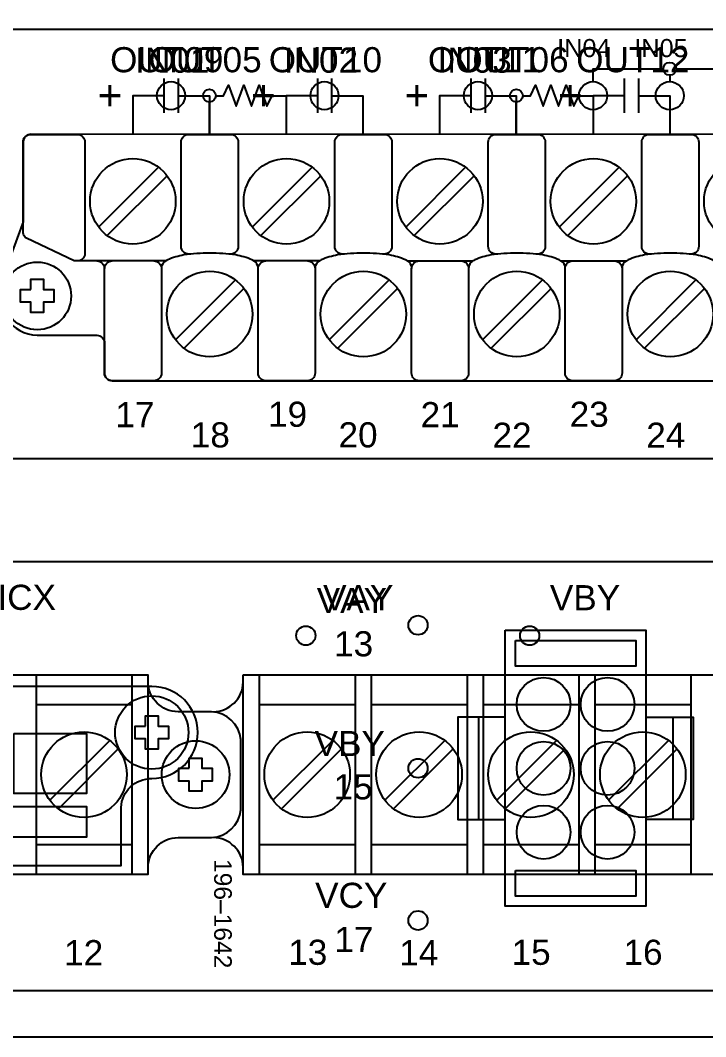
# Model space of a CAD drawing. Extents: x 1 to 47.7, y 0.3 to 34.2.
# Drawn here: x 32.934 to 35.614, y 8.595 to 12.571 of the extents above; entities that cross this region are included whole.
import ezdxf

# ---------------------------------------------------------------- set-up
doc = ezdxf.new("R2010")
doc.units = 0
doc.header["$MEASUREMENT"] = 0
for name, color, linetype in [('1_1__1__SCREW_TERMINAL', 7, 'CONTINUOUS'), ('1_2__2__CONNECTORIZED', 7, 'CONTINUOUS'), ('5_1__0__EMPTY', 7, 'CONTINUOUS'), ('5_2__2___8__OPTOISO_IND_LS', 7, 'CONTINUOUS'), ('5_3__7___8__OPTOISO_IND_LS', 7, 'CONTINUOUS'), ('5_4__4___24__OPTOISO_LS_IN', 7, 'CONTINUOUS'), ('5_5__D___24__OPTOISO_LS_IN', 7, 'CONTINUOUS'), ('5_6__8___8__OPTOISO_IND_LS', 7, 'CONTINUOUS'), ('6_0______DWG_', 7, 'CONTINUOUS')]:
    doc.layers.add(name, color=color, linetype=linetype)
doc.styles.add('ARIAL', font='arial.ttf')

msp = doc.modelspace()

# ---------------------------------------------------------------- linework, layer by layer
at = {"layer": '1_1__1__SCREW_TERMINAL'}
for points in [[(30.7453, 10.0103), (33.4328, 10.0103), (33.4328, 9.2303), (30.7453, 9.2303)], [(33.8054, 10.0103), (36.493, 10.0103), (36.493, 9.2303), (33.8054, 9.2303)], [(33.5943, 9.6451), (33.5943, 9.6854), (33.6442, 9.6854), (33.6442, 9.6451), (33.6843, 9.6451), (33.6843, 9.5951), (33.6442, 9.5951), (33.6442, 9.5552), (33.5943, 9.5552), (33.5943, 9.5951), (33.5541, 9.5951), (33.5541, 9.6451)]]:
    msp.add_lwpolyline(points, close=True, dxfattribs=at)
for points in [[(32.9953, 10.0103), (32.9953, 9.2303)], [(33.3703, 10.0103), (33.3703, 9.2303)], [(33.868, 10.0103), (33.868, 9.2303)], [(34.243, 10.0103), (34.243, 9.2303)], [(34.3055, 10.0103), (34.3055, 9.2303)], [(34.6805, 10.0103), (34.6805, 9.2303)], [(34.743, 10.0103), (34.743, 9.2303)], [(35.118, 10.0103), (35.118, 9.2303)], [(35.1805, 10.0103), (35.1805, 9.2303)], [(35.5555, 10.0103), (35.5555, 9.2303)], [(32.9953, 9.8952), (33.3703, 9.8952)], [(33.868, 9.8952), (34.243, 9.8952)], [(34.3055, 9.8952), (34.6805, 9.8952)], [(34.743, 9.8952), (35.118, 9.8952)], [(35.1805, 9.8952), (35.5555, 9.8952)], [(33.2833, 9.7543), (33.0491, 9.5201)], [(34.1559, 9.7543), (33.9217, 9.5201)], [(34.5934, 9.7543), (34.3593, 9.5201)], [(35.0308, 9.7543), (34.7966, 9.5201)], [(35.4683, 9.7543), (35.2342, 9.5201)], [(33.3167, 9.7208), (33.0825, 9.4867)], [(34.1893, 9.7208), (33.9552, 9.4867)], [(34.6269, 9.7208), (34.3927, 9.4867)], [(35.0642, 9.7208), (34.8301, 9.4867)], [(35.5018, 9.7208), (35.2676, 9.4867)], [(33.3703, 9.3454), (32.9953, 9.3454)], [(34.243, 9.3454), (33.868, 9.3454)], [(34.6805, 9.3454), (34.3055, 9.3454)], [(35.118, 9.3454), (34.743, 9.3454)], [(35.5555, 9.3454), (35.1805, 9.3454)]]:
    msp.add_lwpolyline(points, dxfattribs=at)
for points in [[(33.4331, 9.2584, -0.403969), (33.551, 9.3743), (33.6812, 9.3743, 0.374201), (33.7958, 9.4831), (33.7958, 9.7575, 0.374201), (33.6812, 9.8663), (33.551, 9.8663, -0.403969), (33.4331, 9.9822)], [(33.6874, 9.8663, 0.403969), (33.8054, 9.9822)], [(33.8054, 9.2584, 0.403969), (33.6874, 9.3743)]]:
    msp.add_lwpolyline(points, format="xyb", dxfattribs=at)
for centre, radius in [((34.0502, 10.1642), 0.0375), ((34.9252, 10.1642), 0.0375), ((33.1829, 9.6205), 0.1673), ((34.0555, 9.6205), 0.1673), ((34.4931, 9.6205), 0.1673), ((34.9304, 9.6205), 0.1673), ((35.368, 9.6205), 0.1673), ((33.6192, 9.6203), 0.1324)]:
    msp.add_circle(centre, radius, dxfattribs=at)
at = {"layer": '1_2__2__CONNECTORIZED'}
for points in [[(34.8301, 10.1853), (35.3799, 10.1853), (35.3799, 9.1053), (34.8301, 9.1053)], [(34.87, 10.1452), (35.34, 10.1452), (35.34, 10.0453), (34.87, 10.0453)], [(33.4229, 9.8105), (33.4229, 9.8504), (33.4729, 9.8504), (33.4729, 9.8105), (33.513, 9.8105), (33.513, 9.7602), (33.4729, 9.7602), (33.4729, 9.7202), (33.4229, 9.7202), (33.4229, 9.7602), (33.3828, 9.7602), (33.3828, 9.8105), (33.4229, 9.8105)], [(32.9079, 9.7818), (33.1929, 9.7818), (33.1929, 9.5468), (32.9079, 9.5468)], [(32.5729, 9.4952), (33.1929, 9.4952), (33.1929, 9.3752), (32.5729, 9.3752)], [(34.87, 9.2453), (35.34, 9.2453), (35.34, 9.1452), (34.87, 9.1452)]]:
    msp.add_lwpolyline(points, close=True, dxfattribs=at)
msp.add_lwpolyline([(30.738, 9.6253, 1), (30.738, 9.2653), (33.328, 9.2651), (33.328, 9.4914, -0.405199), (33.4479, 9.6053, 0.999995), (33.4479, 9.9654), (30.858, 9.9652), (30.858, 9.7392, -0.399232)], format="xyb", close=True, dxfattribs=at)
for points in [[(34.8301, 9.8453), (34.6451, 9.8453), (34.6451, 9.4453), (34.8301, 9.4453)], [(34.725, 9.8453), (34.725, 9.4453)], [(35.3799, 9.8453), (35.5649, 9.8453), (35.5649, 9.4453), (35.3799, 9.4453)], [(35.485, 9.8453), (35.485, 9.4453)]]:
    msp.add_lwpolyline(points, dxfattribs=at)
for centre, radius in [((34.489, 10.2049), 0.0375), ((34.9799, 9.8952), 0.1051), ((35.2299, 9.8952), 0.1051), ((33.4479, 9.7853), 0.1433), ((34.9799, 9.6451), 0.1051), ((35.2299, 9.6451), 0.1051), ((34.489, 9.6453), 0.0375), ((34.9799, 9.3952), 0.1051), ((35.2299, 9.3952), 0.1051), ((34.489, 9.0498), 0.0375)]:
    msp.add_circle(centre, radius, dxfattribs=at)
at = {"layer": '5_1__0__EMPTY'}
msp.add_lwpolyline([(37.9565, 12.1253), (32.9754, 12.1254, 0.414215), (32.9454, 12.0954), (32.9455, 11.7825), (32.8546, 11.5377, 0.47859), (32.9996, 11.3392), (33.233, 11.3392, -0.414214), (33.263, 11.3092), (33.263, 11.1912, 0.414213), (33.293, 11.1612), (38.2748, 11.1611, 0.414214), (38.3048, 11.1911), (38.3048, 11.5042), (38.3957, 11.7489, 0.480048), (38.2507, 11.9471), (38.0165, 11.9471, -0.414214), (37.9865, 11.9771), (37.9865, 12.0953, 0.414212), (37.9565, 12.1253), (37.9565, 12.1253)], format="xyb", dxfattribs=at)
msp.add_lwpolyline([(32.975, 11.5181), (32.975, 11.5584), (33.025, 11.5584), (33.025, 11.5181), (33.0651, 11.5181), (33.0651, 11.4681), (33.025, 11.4681), (33.025, 11.4282), (32.975, 11.4282), (32.975, 11.4681), (32.9349, 11.4681), (32.9349, 11.5181)], close=True, dxfattribs=at)
msp.add_circle((33, 11.4933), 0.1324, dxfattribs=at)
at = {"layer": '5_2__2___8__OPTOISO_IND_LS'}
for points in [[(33.4953, 12.344), (33.4953, 12.209)], [(33.551, 12.344), (33.551, 12.209)], [(34.0953, 12.344), (34.0953, 12.209)], [(34.151, 12.344), (34.151, 12.209)], [(34.6953, 12.344), (34.6953, 12.209)], [(34.751, 12.344), (34.751, 12.209)], [(35.2953, 12.344), (35.2953, 12.209)], [(35.351, 12.344), (35.351, 12.209)], [(33.4953, 12.2765), (33.3732, 12.2765), (33.3732, 12.1253)], [(33.551, 12.2765), (33.6732, 12.2765), (33.6732, 12.1253)], [(34.0953, 12.2765), (33.9732, 12.2765), (33.9732, 12.1253)], [(34.151, 12.2765), (34.2732, 12.2765), (34.2732, 12.1253)], [(34.6953, 12.2765), (34.5732, 12.2765), (34.5732, 12.1253)], [(34.751, 12.2765), (34.8732, 12.2765), (34.8732, 12.1253)], [(35.2953, 12.2765), (35.1732, 12.2765), (35.1732, 12.1253)], [(35.351, 12.2765), (35.4732, 12.2765), (35.4732, 12.1253)], [(33.4741, 11.997), (33.2399, 11.7628)], [(34.0749, 11.997), (33.8407, 11.7628)], [(34.6749, 11.997), (34.4407, 11.7628)], [(35.2749, 11.997), (35.0407, 11.7628)], [(33.5075, 11.9635), (33.2733, 11.7294)], [(34.1083, 11.9635), (33.8741, 11.7294)], [(34.7083, 11.9635), (34.4741, 11.7294)], [(35.3083, 11.9635), (35.0741, 11.7294)], [(34.1031, 11.6299), (33.8472, 11.6299)], [(34.448, 11.6299), (34.7031, 11.6299)], [(35.048, 11.6299), (35.3031, 11.6299)], [(33.7747, 11.556), (33.5406, 11.3218)], [(34.3755, 11.556), (34.1413, 11.3218)], [(34.9755, 11.556), (34.7413, 11.3218)], [(35.5755, 11.556), (35.3413, 11.3218)], [(33.8082, 11.5225), (33.574, 11.2884)], [(34.4089, 11.5225), (34.1747, 11.2884)], [(35.0089, 11.5225), (34.7748, 11.2884)], [(35.6089, 11.5225), (35.3748, 11.2884)]]:
    msp.add_lwpolyline(points, dxfattribs=at)
for points in [[(33.263, 11.1912, 0.414213), (33.293, 11.1612), (38.2748, 11.1611, 0.414214), (38.3048, 11.1911), (38.3048, 11.5042), (38.3957, 11.7489, 0.480048), (38.2507, 11.9471), (38.0165, 11.9471, -0.414214), (37.9865, 11.9771), (37.9865, 12.0953, 0.414212), (37.9565, 12.1253), (37.9565, 12.1253), (32.9754, 12.1254, 0.414215), (32.9454, 12.0954), (32.9455, 11.7825), (32.8546, 11.5377, 0.47859), (32.9996, 11.3392), (33.233, 11.3392, -0.414214), (33.263, 11.3092)], [(33.5023, 11.6299), (33.1442, 11.6299), (32.9583, 11.7197, -0.241986), (32.9454, 11.7396), (32.9454, 12.0953, -0.422157), (32.9721, 12.1252), (33.1564, 12.1253, -0.414214), (33.1864, 12.0953), (33.1864, 11.6582, -0.390527), (33.1564, 11.6299)], [(33.6007, 11.6566), (33.5928, 11.6566, -0.414214), (33.5628, 11.6866), (33.5628, 12.0953, -0.414214), (33.5928, 12.1253), (33.7557, 12.1253, -0.414214), (33.7857, 12.0953), (33.7857, 11.6866, -0.414214), (33.7557, 11.6566), (33.7488, 11.6566)], [(34.2015, 11.6566), (34.1936, 11.6566, -0.414214), (34.1636, 11.6866), (34.1636, 12.0953, -0.414214), (34.1936, 12.1253), (34.3564, 12.1253, -0.414214), (34.3864, 12.0953), (34.3864, 11.6866, -0.414214), (34.3564, 11.6566), (34.3496, 11.6566)], [(34.8015, 11.6566), (34.7936, 11.6566, -0.414214), (34.7636, 11.6866), (34.7636, 12.0953, -0.414214), (34.7936, 12.1253), (34.9564, 12.1253, -0.414214), (34.9864, 12.0953), (34.9864, 11.6866, -0.414214), (34.9564, 11.6566), (34.9496, 11.6566)], [(35.4015, 11.6566), (35.3936, 11.6566, -0.414214), (35.3636, 11.6866), (35.3636, 12.0953, -0.414214), (35.3936, 12.1253), (35.5564, 12.1253, -0.414214), (35.5864, 12.0953), (35.5864, 11.6866, -0.414214), (35.5564, 11.6566), (35.5496, 11.6566)], [(33.8637, 11.5999, 0.191033), (33.8552, 11.6238, 0.081668), (33.8396, 11.634, 0.0591), (33.7759, 11.6533, 0.034646), (33.6744, 11.6604, 0.03436), (33.5737, 11.6533, 0.0591), (33.51, 11.634, 0.081668), (33.4943, 11.6238, 0.191033), (33.4858, 11.5999)], [(34.4645, 11.5999, 0.191033), (34.456, 11.6238, 0.081668), (34.4403, 11.634, 0.0591), (34.3766, 11.6533, 0.034646), (34.2751, 11.6604, 0.03436), (34.1744, 11.6533, 0.0591), (34.1107, 11.634, 0.081668), (34.0951, 11.6238, 0.191033), (34.0866, 11.5999)], [(35.0645, 11.5999, 0.191033), (35.056, 11.6238, 0.081668), (35.0404, 11.634, 0.0591), (34.9766, 11.6533, 0.034646), (34.8751, 11.6604, 0.03436), (34.7744, 11.6533, 0.0591), (34.7107, 11.634, 0.081668), (34.6951, 11.6238, 0.191033), (34.6866, 11.5999)], [(35.6645, 11.5999, 0.191033), (35.656, 11.6238, 0.081668), (35.6404, 11.634, 0.0591), (35.5767, 11.6533, 0.034646), (35.4751, 11.6604, 0.03436), (35.3744, 11.6533, 0.0591), (35.3107, 11.634, 0.081668), (35.2951, 11.6238, 0.191033), (35.2866, 11.5999)], [(33.233, 11.6299, -0.414214), (33.263, 11.5999)], [(33.4558, 11.6299, -0.414214), (33.4858, 11.5999), (33.4858, 11.1912, -0.414214), (33.4558, 11.1612), (33.293, 11.1612, -0.414214), (33.263, 11.1912), (33.263, 11.5999, -0.414214), (33.293, 11.6299)], [(34.0566, 11.6299, -0.414214), (34.0866, 11.5999), (34.0866, 11.1912, -0.414214), (34.0566, 11.1612), (33.8937, 11.1612, -0.414214), (33.8637, 11.1912), (33.8637, 11.5999, -0.414214), (33.8937, 11.6299)], [(34.6566, 11.6299, -0.414214), (34.6866, 11.5999), (34.6866, 11.1912, -0.414214), (34.6566, 11.1612), (34.4937, 11.1612, -0.414214), (34.4637, 11.1912), (34.4637, 11.5999, -0.414214), (34.4937, 11.6299)], [(35.2566, 11.6299, -0.414214), (35.2866, 11.5999), (35.2866, 11.1912, -0.414214), (35.2566, 11.1612), (35.0937, 11.1612, -0.414214), (35.0637, 11.1912), (35.0637, 11.5999, -0.414214), (35.0937, 11.6299)]]:
    msp.add_lwpolyline(points, format="xyb", dxfattribs=at)
msp.add_lwpolyline([(32.975, 11.5181), (32.975, 11.5584), (33.025, 11.5584), (33.025, 11.5181), (33.0651, 11.5181), (33.0651, 11.4681), (33.025, 11.4681), (33.025, 11.4282), (32.975, 11.4282), (32.975, 11.4681), (32.9349, 11.4681), (32.9349, 11.5181)], close=True, dxfattribs=at)
for centre, radius in [((33.3737, 11.8632), 0.1673), ((33.9745, 11.8632), 0.1673), ((34.5745, 11.8632), 0.1673), ((35.1745, 11.8632), 0.1673), ((35.7745, 11.8632), 0.1673), ((33, 11.4933), 0.1324), ((33.6744, 11.4222), 0.1673), ((34.2751, 11.4222), 0.1673), ((34.8751, 11.4222), 0.1673), ((35.4751, 11.4222), 0.1673)]:
    msp.add_circle(centre, radius, dxfattribs=at)
at = {"layer": '5_3__7___8__OPTOISO_IND_LS'}
for points in [[(33.4953, 12.344), (33.4953, 12.209)], [(33.551, 12.344), (33.551, 12.209)], [(34.0953, 12.344), (34.0953, 12.209)], [(34.151, 12.344), (34.151, 12.209)], [(34.6953, 12.344), (34.6953, 12.209)], [(34.751, 12.344), (34.751, 12.209)], [(35.2953, 12.344), (35.2953, 12.209)], [(35.351, 12.344), (35.351, 12.209)], [(33.4953, 12.2765), (33.3732, 12.2765), (33.3732, 12.1253)], [(33.551, 12.2765), (33.6732, 12.2765), (33.6732, 12.1253)], [(34.0953, 12.2765), (33.9732, 12.2765), (33.9732, 12.1253)], [(34.151, 12.2765), (34.2732, 12.2765), (34.2732, 12.1253)], [(34.6953, 12.2765), (34.5732, 12.2765), (34.5732, 12.1253)], [(34.751, 12.2765), (34.8732, 12.2765), (34.8732, 12.1253)], [(35.2953, 12.2765), (35.1732, 12.2765), (35.1732, 12.1253)], [(35.351, 12.2765), (35.4732, 12.2765), (35.4732, 12.1253)], [(33.4741, 11.997), (33.2399, 11.7628)], [(34.0749, 11.997), (33.8407, 11.7628)], [(34.6749, 11.997), (34.4407, 11.7628)], [(35.2749, 11.997), (35.0407, 11.7628)], [(33.5075, 11.9635), (33.2733, 11.7294)], [(34.1083, 11.9635), (33.8741, 11.7294)], [(34.7083, 11.9635), (34.4741, 11.7294)], [(35.3083, 11.9635), (35.0741, 11.7294)], [(34.1031, 11.6299), (33.8472, 11.6299)], [(34.448, 11.6299), (34.7031, 11.6299)], [(35.048, 11.6299), (35.3031, 11.6299)], [(33.7747, 11.556), (33.5406, 11.3218)], [(34.3755, 11.556), (34.1413, 11.3218)], [(34.9755, 11.556), (34.7413, 11.3218)], [(35.5755, 11.556), (35.3413, 11.3218)], [(33.8082, 11.5225), (33.574, 11.2884)], [(34.4089, 11.5225), (34.1747, 11.2884)], [(35.0089, 11.5225), (34.7748, 11.2884)], [(35.6089, 11.5225), (35.3748, 11.2884)]]:
    msp.add_lwpolyline(points, dxfattribs=at)
for points in [[(33.263, 11.1912, 0.414213), (33.293, 11.1612), (38.2748, 11.1611, 0.414214), (38.3048, 11.1911), (38.3048, 11.5042), (38.3957, 11.7489, 0.480048), (38.2507, 11.9471), (38.0165, 11.9471, -0.414214), (37.9865, 11.9771), (37.9865, 12.0953, 0.414212), (37.9565, 12.1253), (37.9565, 12.1253), (32.9754, 12.1254, 0.414215), (32.9454, 12.0954), (32.9455, 11.7825), (32.8546, 11.5377, 0.47859), (32.9996, 11.3392), (33.233, 11.3392, -0.414214), (33.263, 11.3092)], [(33.5023, 11.6299), (33.1442, 11.6299), (32.9583, 11.7197, -0.241986), (32.9454, 11.7396), (32.9454, 12.0953, -0.422157), (32.9721, 12.1252), (33.1564, 12.1253, -0.414214), (33.1864, 12.0953), (33.1864, 11.6582, -0.390527), (33.1564, 11.6299)], [(33.6007, 11.6566), (33.5928, 11.6566, -0.414214), (33.5628, 11.6866), (33.5628, 12.0953, -0.414214), (33.5928, 12.1253), (33.7557, 12.1253, -0.414214), (33.7857, 12.0953), (33.7857, 11.6866, -0.414214), (33.7557, 11.6566), (33.7488, 11.6566)], [(34.2015, 11.6566), (34.1936, 11.6566, -0.414214), (34.1636, 11.6866), (34.1636, 12.0953, -0.414214), (34.1936, 12.1253), (34.3564, 12.1253, -0.414214), (34.3864, 12.0953), (34.3864, 11.6866, -0.414214), (34.3564, 11.6566), (34.3496, 11.6566)], [(34.8015, 11.6566), (34.7936, 11.6566, -0.414214), (34.7636, 11.6866), (34.7636, 12.0953, -0.414214), (34.7936, 12.1253), (34.9564, 12.1253, -0.414214), (34.9864, 12.0953), (34.9864, 11.6866, -0.414214), (34.9564, 11.6566), (34.9496, 11.6566)], [(35.4015, 11.6566), (35.3936, 11.6566, -0.414214), (35.3636, 11.6866), (35.3636, 12.0953, -0.414214), (35.3936, 12.1253), (35.5564, 12.1253, -0.414214), (35.5864, 12.0953), (35.5864, 11.6866, -0.414214), (35.5564, 11.6566), (35.5496, 11.6566)], [(33.8637, 11.5999, 0.191033), (33.8552, 11.6238, 0.081668), (33.8396, 11.634, 0.0591), (33.7759, 11.6533, 0.034646), (33.6744, 11.6604, 0.03436), (33.5737, 11.6533, 0.0591), (33.51, 11.634, 0.081668), (33.4943, 11.6238, 0.191033), (33.4858, 11.5999)], [(34.4645, 11.5999, 0.191033), (34.456, 11.6238, 0.081668), (34.4403, 11.634, 0.0591), (34.3766, 11.6533, 0.034646), (34.2751, 11.6604, 0.03436), (34.1744, 11.6533, 0.0591), (34.1107, 11.634, 0.081668), (34.0951, 11.6238, 0.191033), (34.0866, 11.5999)], [(35.0645, 11.5999, 0.191033), (35.056, 11.6238, 0.081668), (35.0404, 11.634, 0.0591), (34.9766, 11.6533, 0.034646), (34.8751, 11.6604, 0.03436), (34.7744, 11.6533, 0.0591), (34.7107, 11.634, 0.081668), (34.6951, 11.6238, 0.191033), (34.6866, 11.5999)], [(35.6645, 11.5999, 0.191033), (35.656, 11.6238, 0.081668), (35.6404, 11.634, 0.0591), (35.5767, 11.6533, 0.034646), (35.4751, 11.6604, 0.03436), (35.3744, 11.6533, 0.0591), (35.3107, 11.634, 0.081668), (35.2951, 11.6238, 0.191033), (35.2866, 11.5999)], [(33.233, 11.6299, -0.414214), (33.263, 11.5999)], [(33.4558, 11.6299, -0.414214), (33.4858, 11.5999), (33.4858, 11.1912, -0.414214), (33.4558, 11.1612), (33.293, 11.1612, -0.414214), (33.263, 11.1912), (33.263, 11.5999, -0.414214), (33.293, 11.6299)], [(34.0566, 11.6299, -0.414214), (34.0866, 11.5999), (34.0866, 11.1912, -0.414214), (34.0566, 11.1612), (33.8937, 11.1612, -0.414214), (33.8637, 11.1912), (33.8637, 11.5999, -0.414214), (33.8937, 11.6299)], [(34.6566, 11.6299, -0.414214), (34.6866, 11.5999), (34.6866, 11.1912, -0.414214), (34.6566, 11.1612), (34.4937, 11.1612, -0.414214), (34.4637, 11.1912), (34.4637, 11.5999, -0.414214), (34.4937, 11.6299)], [(35.2566, 11.6299, -0.414214), (35.2866, 11.5999), (35.2866, 11.1912, -0.414214), (35.2566, 11.1612), (35.0937, 11.1612, -0.414214), (35.0637, 11.1912), (35.0637, 11.5999, -0.414214), (35.0937, 11.6299)]]:
    msp.add_lwpolyline(points, format="xyb", dxfattribs=at)
msp.add_lwpolyline([(32.975, 11.5181), (32.975, 11.5584), (33.025, 11.5584), (33.025, 11.5181), (33.0651, 11.5181), (33.0651, 11.4681), (33.025, 11.4681), (33.025, 11.4282), (32.975, 11.4282), (32.975, 11.4681), (32.9349, 11.4681), (32.9349, 11.5181)], close=True, dxfattribs=at)
for centre, radius in [((33.3737, 11.8632), 0.1673), ((33.9745, 11.8632), 0.1673), ((34.5745, 11.8632), 0.1673), ((35.1745, 11.8632), 0.1673), ((35.7745, 11.8632), 0.1673), ((33, 11.4933), 0.1324), ((33.6744, 11.4222), 0.1673), ((34.2751, 11.4222), 0.1673), ((34.8751, 11.4222), 0.1673), ((35.4751, 11.4222), 0.1673)]:
    msp.add_circle(centre, radius, dxfattribs=at)
at = {"layer": '5_4__4___24__OPTOISO_LS_IN'}
for points in [[(35.1732, 12.3315), (35.1732, 12.3815), (35.4482, 12.3815)], [(35.4982, 12.3815), (35.7482, 12.3815)], [(35.4732, 12.3565), (35.4732, 12.3315)], [(33.4681, 12.2765), (33.3732, 12.2765), (33.3732, 12.1253)], [(33.5781, 12.2765), (33.6732, 12.2765), (33.6732, 12.1253)], [(34.0681, 12.2765), (33.9732, 12.2765), (33.9732, 12.1253)], [(34.1781, 12.2765), (34.2732, 12.2765), (34.2732, 12.1253)], [(34.6681, 12.2765), (34.5732, 12.2765), (34.5732, 12.1253)], [(34.7781, 12.2765), (34.8732, 12.2765), (34.8732, 12.1253)], [(35.1732, 12.2215), (35.1732, 12.1253)], [(35.4732, 12.2215), (35.4732, 12.1253)], [(33.4741, 11.997), (33.2399, 11.7628)], [(34.0749, 11.997), (33.8407, 11.7628)], [(34.6749, 11.997), (34.4407, 11.7628)], [(35.2749, 11.997), (35.0407, 11.7628)], [(33.5075, 11.9635), (33.2733, 11.7294)], [(34.1083, 11.9635), (33.8741, 11.7294)], [(34.7083, 11.9635), (34.4741, 11.7294)], [(35.3083, 11.9635), (35.0741, 11.7294)], [(34.1031, 11.6299), (33.8472, 11.6299)], [(34.448, 11.6299), (34.7031, 11.6299)], [(35.048, 11.6299), (35.3031, 11.6299)], [(33.7747, 11.556), (33.5406, 11.3218)], [(34.3755, 11.556), (34.1413, 11.3218)], [(34.9755, 11.556), (34.7413, 11.3218)], [(35.5755, 11.556), (35.3413, 11.3218)], [(33.8082, 11.5225), (33.574, 11.2884)], [(34.4089, 11.5225), (34.1747, 11.2884)], [(35.0089, 11.5225), (34.7748, 11.2884)], [(35.6089, 11.5225), (35.3748, 11.2884)]]:
    msp.add_lwpolyline(points, dxfattribs=at)
for points in [[(33.263, 11.1912, 0.414213), (33.293, 11.1612), (38.2748, 11.1611, 0.414214), (38.3048, 11.1911), (38.3048, 11.5042), (38.3957, 11.7489, 0.480048), (38.2507, 11.9471), (38.0165, 11.9471, -0.414214), (37.9865, 11.9771), (37.9865, 12.0953, 0.414212), (37.9565, 12.1253), (37.9565, 12.1253), (32.9754, 12.1254, 0.414215), (32.9454, 12.0954), (32.9455, 11.7825), (32.8546, 11.5377, 0.47859), (32.9996, 11.3392), (33.233, 11.3392, -0.414214), (33.263, 11.3092)], [(33.5023, 11.6299), (33.1442, 11.6299), (32.9583, 11.7197, -0.241986), (32.9454, 11.7396), (32.9454, 12.0953, -0.422157), (32.9721, 12.1252), (33.1564, 12.1253, -0.414214), (33.1864, 12.0953), (33.1864, 11.6582, -0.390527), (33.1564, 11.6299)], [(33.6007, 11.6566), (33.5928, 11.6566, -0.414214), (33.5628, 11.6866), (33.5628, 12.0953, -0.414214), (33.5928, 12.1253), (33.7557, 12.1253, -0.414214), (33.7857, 12.0953), (33.7857, 11.6866, -0.414214), (33.7557, 11.6566), (33.7488, 11.6566)], [(34.2015, 11.6566), (34.1936, 11.6566, -0.414214), (34.1636, 11.6866), (34.1636, 12.0953, -0.414214), (34.1936, 12.1253), (34.3564, 12.1253, -0.414214), (34.3864, 12.0953), (34.3864, 11.6866, -0.414214), (34.3564, 11.6566), (34.3496, 11.6566)], [(34.8015, 11.6566), (34.7936, 11.6566, -0.414214), (34.7636, 11.6866), (34.7636, 12.0953, -0.414214), (34.7936, 12.1253), (34.9564, 12.1253, -0.414214), (34.9864, 12.0953), (34.9864, 11.6866, -0.414214), (34.9564, 11.6566), (34.9496, 11.6566)], [(35.4015, 11.6566), (35.3936, 11.6566, -0.414214), (35.3636, 11.6866), (35.3636, 12.0953, -0.414214), (35.3936, 12.1253), (35.5564, 12.1253, -0.414214), (35.5864, 12.0953), (35.5864, 11.6866, -0.414214), (35.5564, 11.6566), (35.5496, 11.6566)], [(33.8637, 11.5999, 0.191033), (33.8552, 11.6238, 0.081668), (33.8396, 11.634, 0.0591), (33.7759, 11.6533, 0.034646), (33.6744, 11.6604, 0.03436), (33.5737, 11.6533, 0.0591), (33.51, 11.634, 0.081668), (33.4943, 11.6238, 0.191033), (33.4858, 11.5999)], [(34.4645, 11.5999, 0.191033), (34.456, 11.6238, 0.081668), (34.4403, 11.634, 0.0591), (34.3766, 11.6533, 0.034646), (34.2751, 11.6604, 0.03436), (34.1744, 11.6533, 0.0591), (34.1107, 11.634, 0.081668), (34.0951, 11.6238, 0.191033), (34.0866, 11.5999)], [(35.0645, 11.5999, 0.191033), (35.056, 11.6238, 0.081668), (35.0404, 11.634, 0.0591), (34.9766, 11.6533, 0.034646), (34.8751, 11.6604, 0.03436), (34.7744, 11.6533, 0.0591), (34.7107, 11.634, 0.081668), (34.6951, 11.6238, 0.191033), (34.6866, 11.5999)], [(35.6645, 11.5999, 0.191033), (35.656, 11.6238, 0.081668), (35.6404, 11.634, 0.0591), (35.5767, 11.6533, 0.034646), (35.4751, 11.6604, 0.03436), (35.3744, 11.6533, 0.0591), (35.3107, 11.634, 0.081668), (35.2951, 11.6238, 0.191033), (35.2866, 11.5999)], [(33.233, 11.6299, -0.414214), (33.263, 11.5999)], [(33.4558, 11.6299, -0.414214), (33.4858, 11.5999), (33.4858, 11.1912, -0.414214), (33.4558, 11.1612), (33.293, 11.1612, -0.414214), (33.263, 11.1912), (33.263, 11.5999, -0.414214), (33.293, 11.6299)], [(34.0566, 11.6299, -0.414214), (34.0866, 11.5999), (34.0866, 11.1912, -0.414214), (34.0566, 11.1612), (33.8937, 11.1612, -0.414214), (33.8637, 11.1912), (33.8637, 11.5999, -0.414214), (33.8937, 11.6299)], [(34.6566, 11.6299, -0.414214), (34.6866, 11.5999), (34.6866, 11.1912, -0.414214), (34.6566, 11.1612), (34.4937, 11.1612, -0.414214), (34.4637, 11.1912), (34.4637, 11.5999, -0.414214), (34.4937, 11.6299)], [(35.2566, 11.6299, -0.414214), (35.2866, 11.5999), (35.2866, 11.1912, -0.414214), (35.2566, 11.1612), (35.0937, 11.1612, -0.414214), (35.0637, 11.1912), (35.0637, 11.5999, -0.414214), (35.0937, 11.6299)]]:
    msp.add_lwpolyline(points, format="xyb", dxfattribs=at)
msp.add_lwpolyline([(32.975, 11.5181), (32.975, 11.5584), (33.025, 11.5584), (33.025, 11.5181), (33.0651, 11.5181), (33.0651, 11.4681), (33.025, 11.4681), (33.025, 11.4282), (32.975, 11.4282), (32.975, 11.4681), (32.9349, 11.4681), (32.9349, 11.5181)], close=True, dxfattribs=at)
for centre, radius in [((35.4732, 12.3815), 0.025), ((33.5231, 12.2765), 0.055), ((34.1231, 12.2765), 0.055), ((34.7231, 12.2765), 0.055), ((35.1732, 12.2765), 0.055), ((35.4732, 12.2765), 0.055), ((33.3737, 11.8632), 0.1673), ((33.9745, 11.8632), 0.1673), ((34.5745, 11.8632), 0.1673), ((35.1745, 11.8632), 0.1673), ((35.7745, 11.8632), 0.1673), ((33, 11.4933), 0.1324), ((33.6744, 11.4222), 0.1673), ((34.2751, 11.4222), 0.1673), ((34.8751, 11.4222), 0.1673), ((35.4751, 11.4222), 0.1673)]:
    msp.add_circle(centre, radius, dxfattribs=at)
at = {"layer": '5_5__D___24__OPTOISO_LS_IN'}
for points in [[(35.1732, 12.3315), (35.1732, 12.3815), (35.4482, 12.3815)], [(35.4982, 12.3815), (35.7482, 12.3815)], [(35.4732, 12.3565), (35.4732, 12.3315)], [(33.4681, 12.2765), (33.3732, 12.2765), (33.3732, 12.1253)], [(33.5781, 12.2765), (33.6732, 12.2765), (33.6732, 12.1253)], [(34.0681, 12.2765), (33.9732, 12.2765), (33.9732, 12.1253)], [(34.1781, 12.2765), (34.2732, 12.2765), (34.2732, 12.1253)], [(34.6681, 12.2765), (34.5732, 12.2765), (34.5732, 12.1253)], [(34.7781, 12.2765), (34.8732, 12.2765), (34.8732, 12.1253)], [(35.1732, 12.2215), (35.1732, 12.1253)], [(35.4732, 12.2215), (35.4732, 12.1253)], [(33.4741, 11.997), (33.2399, 11.7628)], [(34.0749, 11.997), (33.8407, 11.7628)], [(34.6749, 11.997), (34.4407, 11.7628)], [(35.2749, 11.997), (35.0407, 11.7628)], [(33.5075, 11.9635), (33.2733, 11.7294)], [(34.1083, 11.9635), (33.8741, 11.7294)], [(34.7083, 11.9635), (34.4741, 11.7294)], [(35.3083, 11.9635), (35.0741, 11.7294)], [(34.1031, 11.6299), (33.8472, 11.6299)], [(34.448, 11.6299), (34.7031, 11.6299)], [(35.048, 11.6299), (35.3031, 11.6299)], [(33.7747, 11.556), (33.5406, 11.3218)], [(34.3755, 11.556), (34.1413, 11.3218)], [(34.9755, 11.556), (34.7413, 11.3218)], [(35.5755, 11.556), (35.3413, 11.3218)], [(33.8082, 11.5225), (33.574, 11.2884)], [(34.4089, 11.5225), (34.1747, 11.2884)], [(35.0089, 11.5225), (34.7748, 11.2884)], [(35.6089, 11.5225), (35.3748, 11.2884)]]:
    msp.add_lwpolyline(points, dxfattribs=at)
for points in [[(33.263, 11.1912, 0.414213), (33.293, 11.1612), (38.2748, 11.1611, 0.414214), (38.3048, 11.1911), (38.3048, 11.5042), (38.3957, 11.7489, 0.480048), (38.2507, 11.9471), (38.0165, 11.9471, -0.414214), (37.9865, 11.9771), (37.9865, 12.0953, 0.414212), (37.9565, 12.1253), (37.9565, 12.1253), (32.9754, 12.1254, 0.414215), (32.9454, 12.0954), (32.9455, 11.7825), (32.8546, 11.5377, 0.47859), (32.9996, 11.3392), (33.233, 11.3392, -0.414214), (33.263, 11.3092)], [(33.5023, 11.6299), (33.1442, 11.6299), (32.9583, 11.7197, -0.241986), (32.9454, 11.7396), (32.9454, 12.0953, -0.422157), (32.9721, 12.1252), (33.1564, 12.1253, -0.414214), (33.1864, 12.0953), (33.1864, 11.6582, -0.390527), (33.1564, 11.6299)], [(33.6007, 11.6566), (33.5928, 11.6566, -0.414214), (33.5628, 11.6866), (33.5628, 12.0953, -0.414214), (33.5928, 12.1253), (33.7557, 12.1253, -0.414214), (33.7857, 12.0953), (33.7857, 11.6866, -0.414214), (33.7557, 11.6566), (33.7488, 11.6566)], [(34.2015, 11.6566), (34.1936, 11.6566, -0.414214), (34.1636, 11.6866), (34.1636, 12.0953, -0.414214), (34.1936, 12.1253), (34.3564, 12.1253, -0.414214), (34.3864, 12.0953), (34.3864, 11.6866, -0.414214), (34.3564, 11.6566), (34.3496, 11.6566)], [(34.8015, 11.6566), (34.7936, 11.6566, -0.414214), (34.7636, 11.6866), (34.7636, 12.0953, -0.414214), (34.7936, 12.1253), (34.9564, 12.1253, -0.414214), (34.9864, 12.0953), (34.9864, 11.6866, -0.414214), (34.9564, 11.6566), (34.9496, 11.6566)], [(35.4015, 11.6566), (35.3936, 11.6566, -0.414214), (35.3636, 11.6866), (35.3636, 12.0953, -0.414214), (35.3936, 12.1253), (35.5564, 12.1253, -0.414214), (35.5864, 12.0953), (35.5864, 11.6866, -0.414214), (35.5564, 11.6566), (35.5496, 11.6566)], [(33.8637, 11.5999, 0.191033), (33.8552, 11.6238, 0.081668), (33.8396, 11.634, 0.0591), (33.7759, 11.6533, 0.034646), (33.6744, 11.6604, 0.03436), (33.5737, 11.6533, 0.0591), (33.51, 11.634, 0.081668), (33.4943, 11.6238, 0.191033), (33.4858, 11.5999)], [(34.4645, 11.5999, 0.191033), (34.456, 11.6238, 0.081668), (34.4403, 11.634, 0.0591), (34.3766, 11.6533, 0.034646), (34.2751, 11.6604, 0.03436), (34.1744, 11.6533, 0.0591), (34.1107, 11.634, 0.081668), (34.0951, 11.6238, 0.191033), (34.0866, 11.5999)], [(35.0645, 11.5999, 0.191033), (35.056, 11.6238, 0.081668), (35.0404, 11.634, 0.0591), (34.9766, 11.6533, 0.034646), (34.8751, 11.6604, 0.03436), (34.7744, 11.6533, 0.0591), (34.7107, 11.634, 0.081668), (34.6951, 11.6238, 0.191033), (34.6866, 11.5999)], [(35.6645, 11.5999, 0.191033), (35.656, 11.6238, 0.081668), (35.6404, 11.634, 0.0591), (35.5767, 11.6533, 0.034646), (35.4751, 11.6604, 0.03436), (35.3744, 11.6533, 0.0591), (35.3107, 11.634, 0.081668), (35.2951, 11.6238, 0.191033), (35.2866, 11.5999)], [(33.233, 11.6299, -0.414214), (33.263, 11.5999)], [(33.4558, 11.6299, -0.414214), (33.4858, 11.5999), (33.4858, 11.1912, -0.414214), (33.4558, 11.1612), (33.293, 11.1612, -0.414214), (33.263, 11.1912), (33.263, 11.5999, -0.414214), (33.293, 11.6299)], [(34.0566, 11.6299, -0.414214), (34.0866, 11.5999), (34.0866, 11.1912, -0.414214), (34.0566, 11.1612), (33.8937, 11.1612, -0.414214), (33.8637, 11.1912), (33.8637, 11.5999, -0.414214), (33.8937, 11.6299)], [(34.6566, 11.6299, -0.414214), (34.6866, 11.5999), (34.6866, 11.1912, -0.414214), (34.6566, 11.1612), (34.4937, 11.1612, -0.414214), (34.4637, 11.1912), (34.4637, 11.5999, -0.414214), (34.4937, 11.6299)], [(35.2566, 11.6299, -0.414214), (35.2866, 11.5999), (35.2866, 11.1912, -0.414214), (35.2566, 11.1612), (35.0937, 11.1612, -0.414214), (35.0637, 11.1912), (35.0637, 11.5999, -0.414214), (35.0937, 11.6299)]]:
    msp.add_lwpolyline(points, format="xyb", dxfattribs=at)
msp.add_lwpolyline([(32.975, 11.5181), (32.975, 11.5584), (33.025, 11.5584), (33.025, 11.5181), (33.0651, 11.5181), (33.0651, 11.4681), (33.025, 11.4681), (33.025, 11.4282), (32.975, 11.4282), (32.975, 11.4681), (32.9349, 11.4681), (32.9349, 11.5181)], close=True, dxfattribs=at)
for centre, radius in [((35.4732, 12.3815), 0.025), ((33.5231, 12.2765), 0.055), ((34.1231, 12.2765), 0.055), ((34.7231, 12.2765), 0.055), ((35.1732, 12.2765), 0.055), ((35.4732, 12.2765), 0.055), ((33.3737, 11.8632), 0.1673), ((33.9745, 11.8632), 0.1673), ((34.5745, 11.8632), 0.1673), ((35.1745, 11.8632), 0.1673), ((35.7745, 11.8632), 0.1673), ((33, 11.4933), 0.1324), ((33.6744, 11.4222), 0.1673), ((34.2751, 11.4222), 0.1673), ((34.8751, 11.4222), 0.1673), ((35.4751, 11.4222), 0.1673)]:
    msp.add_circle(centre, radius, dxfattribs=at)
at = {"layer": '5_6__8___8__OPTOISO_IND_LS'}
for points in [[(33.4953, 12.3365), (33.4953, 12.2165)], [(33.551, 12.3365), (33.551, 12.2165)], [(34.6954, 12.3365), (34.6954, 12.2165)], [(34.751, 12.3365), (34.751, 12.2165)], [(33.6982, 12.2765), (33.7281, 12.2765), (33.7481, 12.3177), (33.7781, 12.2352), (33.8081, 12.3177), (33.8382, 12.2352), (33.8682, 12.3177), (33.8982, 12.2352), (33.9182, 12.2765), (33.9732, 12.2765), (33.9732, 12.1253)], [(34.8982, 12.2765), (34.9281, 12.2765), (34.9481, 12.3177), (34.9782, 12.2352), (35.0082, 12.3177), (35.0382, 12.2352), (35.0682, 12.3177), (35.0982, 12.2352), (35.1182, 12.2765), (35.1732, 12.2765), (35.1732, 12.1253)], [(33.4953, 12.2765), (33.3732, 12.2765), (33.3732, 12.1253)], [(33.551, 12.2765), (33.6482, 12.2765)], [(33.6732, 12.1253), (33.6732, 12.2515)], [(34.6954, 12.2765), (34.5732, 12.2765), (34.5732, 12.1253)], [(34.751, 12.2765), (34.8482, 12.2765)], [(34.8732, 12.1253), (34.8732, 12.2515)], [(33.4741, 11.997), (33.2399, 11.7628)], [(34.0749, 11.997), (33.8407, 11.7628)], [(34.6749, 11.997), (34.4407, 11.7628)], [(35.2749, 11.997), (35.0407, 11.7628)], [(33.5075, 11.9635), (33.2733, 11.7294)], [(34.1083, 11.9635), (33.8741, 11.7294)], [(34.7083, 11.9635), (34.4741, 11.7294)], [(35.3083, 11.9635), (35.0741, 11.7294)], [(34.1031, 11.6299), (33.8472, 11.6299)], [(34.448, 11.6299), (34.7031, 11.6299)], [(35.048, 11.6299), (35.3031, 11.6299)], [(33.7747, 11.556), (33.5406, 11.3218)], [(34.3755, 11.556), (34.1413, 11.3218)], [(34.9755, 11.556), (34.7413, 11.3218)], [(35.5755, 11.556), (35.3413, 11.3218)], [(33.8082, 11.5225), (33.574, 11.2884)], [(34.4089, 11.5225), (34.1747, 11.2884)], [(35.0089, 11.5225), (34.7748, 11.2884)], [(35.6089, 11.5225), (35.3748, 11.2884)]]:
    msp.add_lwpolyline(points, dxfattribs=at)
for points in [[(33.263, 11.1912, 0.414213), (33.293, 11.1612), (38.2748, 11.1611, 0.414214), (38.3048, 11.1911), (38.3048, 11.5042), (38.3957, 11.7489, 0.480048), (38.2507, 11.9471), (38.0165, 11.9471, -0.414214), (37.9865, 11.9771), (37.9865, 12.0953, 0.414212), (37.9565, 12.1253), (37.9565, 12.1253), (32.9754, 12.1254, 0.414215), (32.9454, 12.0954), (32.9455, 11.7825), (32.8546, 11.5377, 0.47859), (32.9996, 11.3392), (33.233, 11.3392, -0.414214), (33.263, 11.3092)], [(33.5023, 11.6299), (33.1442, 11.6299), (32.9583, 11.7197, -0.241986), (32.9454, 11.7396), (32.9454, 12.0953, -0.422157), (32.9721, 12.1252), (33.1564, 12.1253, -0.414214), (33.1864, 12.0953), (33.1864, 11.6582, -0.390527), (33.1564, 11.6299)], [(33.6007, 11.6566), (33.5928, 11.6566, -0.414214), (33.5628, 11.6866), (33.5628, 12.0953, -0.414214), (33.5928, 12.1253), (33.7557, 12.1253, -0.414214), (33.7857, 12.0953), (33.7857, 11.6866, -0.414214), (33.7557, 11.6566), (33.7488, 11.6566)], [(34.2015, 11.6566), (34.1936, 11.6566, -0.414214), (34.1636, 11.6866), (34.1636, 12.0953, -0.414214), (34.1936, 12.1253), (34.3564, 12.1253, -0.414214), (34.3864, 12.0953), (34.3864, 11.6866, -0.414214), (34.3564, 11.6566), (34.3496, 11.6566)], [(34.8015, 11.6566), (34.7936, 11.6566, -0.414214), (34.7636, 11.6866), (34.7636, 12.0953, -0.414214), (34.7936, 12.1253), (34.9564, 12.1253, -0.414214), (34.9864, 12.0953), (34.9864, 11.6866, -0.414214), (34.9564, 11.6566), (34.9496, 11.6566)], [(35.4015, 11.6566), (35.3936, 11.6566, -0.414214), (35.3636, 11.6866), (35.3636, 12.0953, -0.414214), (35.3936, 12.1253), (35.5564, 12.1253, -0.414214), (35.5864, 12.0953), (35.5864, 11.6866, -0.414214), (35.5564, 11.6566), (35.5496, 11.6566)], [(33.8637, 11.5999, 0.191033), (33.8552, 11.6238, 0.081668), (33.8396, 11.634, 0.0591), (33.7759, 11.6533, 0.034646), (33.6744, 11.6604, 0.03436), (33.5737, 11.6533, 0.0591), (33.51, 11.634, 0.081668), (33.4943, 11.6238, 0.191033), (33.4858, 11.5999)], [(34.4645, 11.5999, 0.191033), (34.456, 11.6238, 0.081668), (34.4403, 11.634, 0.0591), (34.3766, 11.6533, 0.034646), (34.2751, 11.6604, 0.03436), (34.1744, 11.6533, 0.0591), (34.1107, 11.634, 0.081668), (34.0951, 11.6238, 0.191033), (34.0866, 11.5999)], [(35.0645, 11.5999, 0.191033), (35.056, 11.6238, 0.081668), (35.0404, 11.634, 0.0591), (34.9766, 11.6533, 0.034646), (34.8751, 11.6604, 0.03436), (34.7744, 11.6533, 0.0591), (34.7107, 11.634, 0.081668), (34.6951, 11.6238, 0.191033), (34.6866, 11.5999)], [(35.6645, 11.5999, 0.191033), (35.656, 11.6238, 0.081668), (35.6404, 11.634, 0.0591), (35.5767, 11.6533, 0.034646), (35.4751, 11.6604, 0.03436), (35.3744, 11.6533, 0.0591), (35.3107, 11.634, 0.081668), (35.2951, 11.6238, 0.191033), (35.2866, 11.5999)], [(33.233, 11.6299, -0.414214), (33.263, 11.5999)], [(33.4558, 11.6299, -0.414214), (33.4858, 11.5999), (33.4858, 11.1912, -0.414214), (33.4558, 11.1612), (33.293, 11.1612, -0.414214), (33.263, 11.1912), (33.263, 11.5999, -0.414214), (33.293, 11.6299)], [(34.0566, 11.6299, -0.414214), (34.0866, 11.5999), (34.0866, 11.1912, -0.414214), (34.0566, 11.1612), (33.8937, 11.1612, -0.414214), (33.8637, 11.1912), (33.8637, 11.5999, -0.414214), (33.8937, 11.6299)], [(34.6566, 11.6299, -0.414214), (34.6866, 11.5999), (34.6866, 11.1912, -0.414214), (34.6566, 11.1612), (34.4937, 11.1612, -0.414214), (34.4637, 11.1912), (34.4637, 11.5999, -0.414214), (34.4937, 11.6299)], [(35.2566, 11.6299, -0.414214), (35.2866, 11.5999), (35.2866, 11.1912, -0.414214), (35.2566, 11.1612), (35.0937, 11.1612, -0.414214), (35.0637, 11.1912), (35.0637, 11.5999, -0.414214), (35.0937, 11.6299)]]:
    msp.add_lwpolyline(points, format="xyb", dxfattribs=at)
msp.add_lwpolyline([(32.975, 11.5181), (32.975, 11.5584), (33.025, 11.5584), (33.025, 11.5181), (33.0651, 11.5181), (33.0651, 11.4681), (33.025, 11.4681), (33.025, 11.4282), (32.975, 11.4282), (32.975, 11.4681), (32.9349, 11.4681), (32.9349, 11.5181)], close=True, dxfattribs=at)
for centre, radius in [((33.6732, 12.2765), 0.025), ((34.8732, 12.2765), 0.025), ((33.3737, 11.8632), 0.1673), ((33.9745, 11.8632), 0.1673), ((34.5745, 11.8632), 0.1673), ((35.1745, 11.8632), 0.1673), ((35.7745, 11.8632), 0.1673), ((33, 11.4933), 0.1324), ((33.6744, 11.4222), 0.1673), ((34.2751, 11.4222), 0.1673), ((34.8751, 11.4222), 0.1673), ((35.4751, 11.4222), 0.1673)]:
    msp.add_circle(centre, radius, dxfattribs=at)
at = {"layer": '6_0______DWG_'}
for points in [[(44.25, 8.6847), (44.25, 14.8147, 0.414214), (44.16, 14.9047), (27.09, 14.9047, 0.414214), (27, 14.8147), (27, 8.6847, 0.381966), (27.08, 8.5953), (44.17, 8.5953, 0.381966)], [(27.2942, 12.5363), (43.9545, 12.5363, -0.468367), (44.0044, 12.4763), (44.0044, 10.9063, -0.414132), (43.9545, 10.8563), (27.2942, 10.8563, -0.414214), (27.2442, 10.9063), (27.2442, 12.4863, -0.414287)]]:
    msp.add_lwpolyline(points, format="xyb", close=True, dxfattribs=at)
msp.add_lwpolyline([(40.0055, 9.2275), (40.0055, 8.8244, -0.414214), (39.9555, 8.7745), (27.2942, 8.7745, -0.414214), (27.2442, 8.8244), (27.2442, 10.4045, -0.414214), (27.2942, 10.4545), (39.9555, 10.4545, -0.414214), (40.0055, 10.4045), (40.0055, 9.4326)], format="xyb", dxfattribs=at)

# ---------------------------------------------------------------- texts
at = {"layer": '1_1__1__SCREW_TERMINAL', "style": 'ARIAL'}
for s, p in [('VAY', (34.1178, 10.2634)), ('VBY', (35.0044, 10.2634)), ('13', (33.9814, 8.8763)), ('14', (34.4151, 8.8747)), ('15', (34.8547, 8.8763)), ('16', (35.2923, 8.8763))]:
    msp.add_text(s, height=0.09833, dxfattribs=at).set_placement(p)
at = {"layer": '1_2__2__CONNECTORIZED', "style": 'ARIAL'}
for s, p in [('VAY', (34.0927, 10.2526)), ('13', (34.1606, 10.0832)), ('VBY', (34.0845, 9.693)), ('15', (34.159, 9.5236)), ('VCY', (34.0866, 9.0991)), ('17', (34.1619, 8.9265))]:
    msp.add_text(s, height=0.09833, dxfattribs=at).set_placement(p)
msp.add_text('196–1642', height=0.06883, rotation=270, dxfattribs=at).set_placement((33.6918, 9.2903))
at = {"layer": '5_2__2___8__OPTOISO_IND_LS', "style": 'ARIAL'}
for s, p in [('OUT09', (33.2849, 12.3681)), ('OUT10', (33.9053, 12.3681)), ('OUT11', (34.5275, 12.3681)), ('OUT12', (35.1073, 12.3681))]:
    msp.add_text(s, height=0.09833, dxfattribs=at).set_placement(p)
at = {"layer": '5_3__7___8__OPTOISO_IND_LS', "style": 'ARIAL'}
for s, height, p in [('OUT09', 0.09833, (33.2849, 12.3681)), ('OUT10', 0.09833, (33.9053, 12.3681)), ('OUT11', 0.09833, (34.5275, 12.3681)), ('OUT12', 0.09833, (35.1073, 12.3681)), ('+', 0.118, (33.2362, 12.2197)), ('+', 0.118, (33.8362, 12.2197)), ('+', 0.118, (34.4362, 12.2197)), ('+', 0.118, (35.0362, 12.2197))]:
    msp.add_text(s, height=height, dxfattribs=at).set_placement(p)
at = {"layer": '5_4__4___24__OPTOISO_LS_IN', "style": 'ARIAL'}
for s, height, p in [('IN04', 0.0708, (35.0328, 12.4274)), ('IN05', 0.0708, (35.3345, 12.4274)), ('IN01', 0.09833, (33.3832, 12.3665)), ('IN02', 0.09833, (33.9643, 12.3665)), ('IN03', 0.09833, (34.5652, 12.3665))]:
    msp.add_text(s, height=height, dxfattribs=at).set_placement(p)
at = {"layer": '5_5__D___24__OPTOISO_LS_IN', "style": 'ARIAL'}
for s, height, p in [('IN04', 0.0708, (35.0328, 12.4274)), ('IN05', 0.0708, (35.3345, 12.4274)), ('IN01', 0.09833, (33.3832, 12.3665)), ('IN02', 0.09833, (33.9643, 12.3665)), ('IN03', 0.09833, (34.5652, 12.3665))]:
    msp.add_text(s, height=height, dxfattribs=at).set_placement(p)
at = {"layer": '5_6__8___8__OPTOISO_IND_LS', "style": 'ARIAL'}
for s, p in [('OUT05', (33.4349, 12.3681)), ('OUT06', (34.6349, 12.3681))]:
    msp.add_text(s, height=0.09833, dxfattribs=at).set_placement(p)
at = {"layer": '6_0______DWG_', "style": 'ARIAL'}
for s, p in [('17', (33.3056, 10.9795)), ('19', (33.9026, 10.9811)), ('21', (34.4989, 10.9795)), ('23', (35.0819, 10.9811)), ('18', (33.6003, 10.9006)), ('20', (34.178, 10.9006)), ('22', (34.7801, 10.899)), ('24', (35.3812, 10.899)), ('ICX', (32.8443, 10.265)), ('12', (33.105, 8.8747))]:
    msp.add_text(s, height=0.09833, dxfattribs=at).set_placement(p)

doc.saveas('drawing.dxf')
